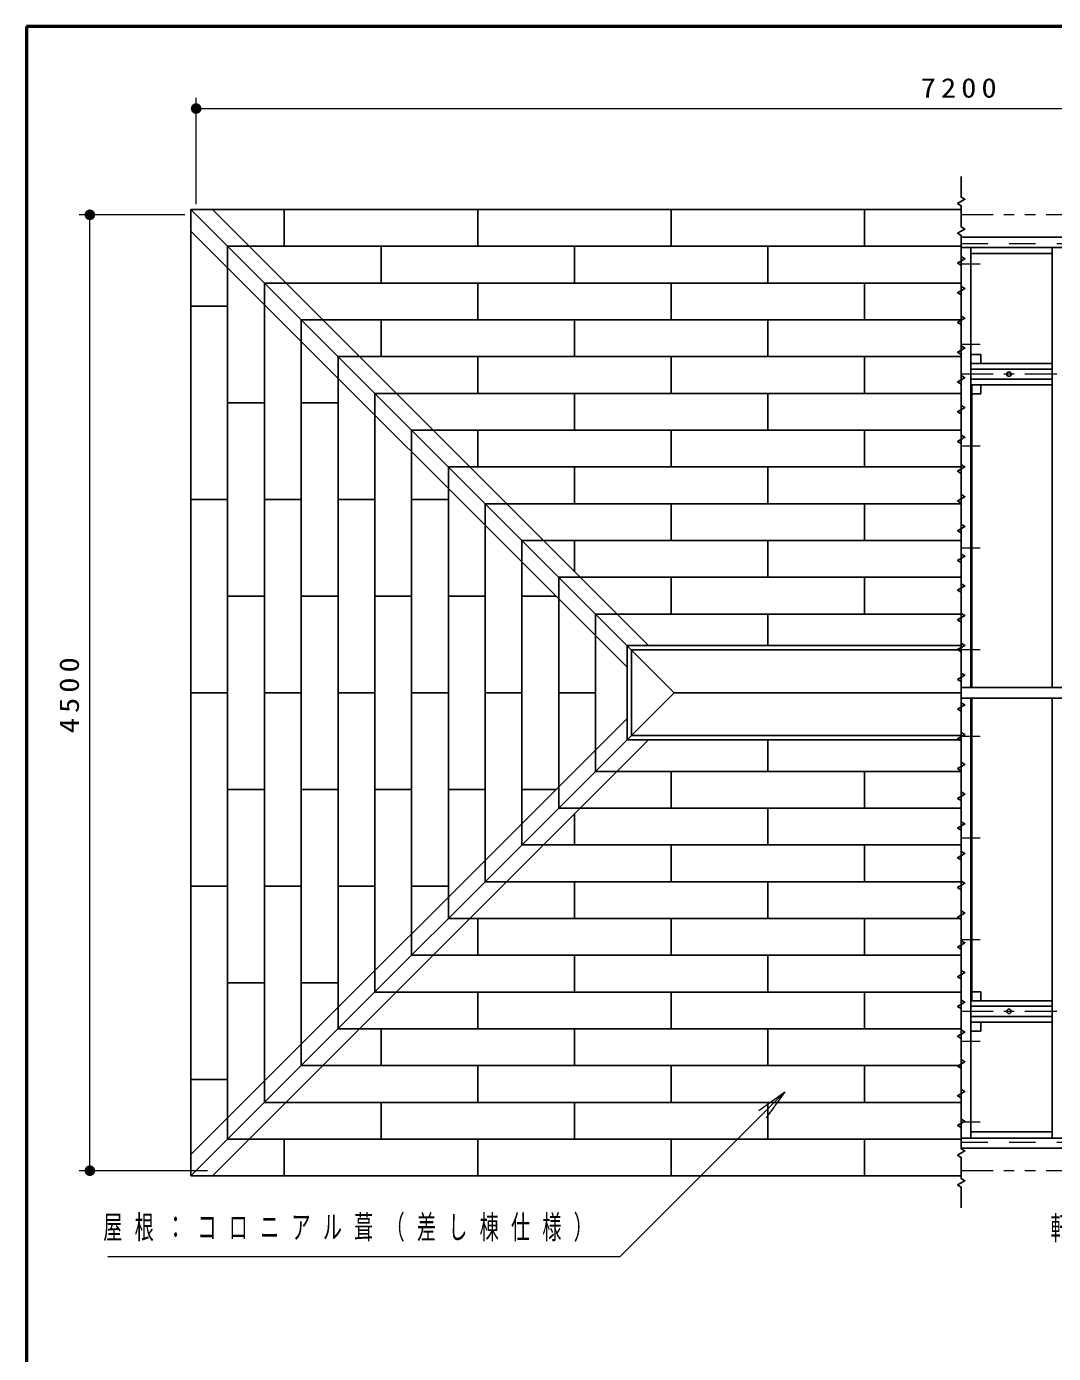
# Model space of a CAD drawing. Units: millimetres on the paper, with parts at other scales. Extents: x -385 to 5, y 0 to 267.
# Drawn here: x -385 to -288.4, y 142.1 to 267 of the extents above; entities that cross this region are included whole.
import ezdxf

# ---------------------------------------------------------------- set-up
doc = ezdxf.new("R2010")
doc.units = ezdxf.units.MM
for name, pattern in [('USER1', [4.5, 2.5, -2]), ('USER2', [6, 3, -1, 1, -1]), ('USER3', [8, 3, -1, 1, -1, 1, -1])]:
    doc.linetypes.add(name, pattern=pattern)
doc.layers.add('LY_1', color=7, linetype='Continuous', lineweight=25)
doc.styles.add('ＭＳ ゴシック', font='')
doc.styles.get('ＭＳ ゴシック').set_extended_font_data('MS Gothic')

# ---------------------------------------------------------------- blocks, each defined once
blk = doc.blocks.new('filled_dot')
at = {"color": 0, "linetype": 'Continuous', "lineweight": -2, "const_width": 1.25}
blk.add_lwpolyline([(-0.625, 0, 1), (0.625, 0, 1)], format="xyb", close=True, dxfattribs=at)

msp = doc.modelspace()

# ---------------------------------------------------------------- linework, layer by layer
at = {"layer": 'LY_1', "lineweight": 50}
for p, q in [((-385, 267), (-385, 0)), ((0, 267), (-385, 267))]:
    msp.add_line(p, q, dxfattribs=at)
at = {"layer": 'LY_1', "lineweight": 13}
for p, q in [((-369.042, 250.277), (-369.042, 260.277)), ((-369.042, 259.277), (-225.042, 259.277)), ((-370.089, 249.277), (-380.042, 249.277)), ((-379.042, 159.277), (-379.042, 249.277)), ((-316.1, 164.946), (-313.626, 166.714)), ((-313.626, 166.714), (-315.747, 164.592)), ((-313.626, 166.714), (-315.393, 164.239)), ((-367.956, 159.277), (-380.042, 159.277))]:
    msp.add_line(p, q, dxfattribs=at)
at = {"layer": 'LY_1', "color": 40}
for p, q in [((-324.042, 204.277), (-369.538, 249.772)), ((-369.538, 249.772), (-297.042, 249.772)), ((-369.538, 204.277), (-369.538, 249.772)), ((-326.465, 208.724), (-367.513, 249.772)), ((-360.742, 246.311), (-360.742, 249.772)), ((-342.542, 246.311), (-342.542, 249.772)), ((-324.342, 246.311), (-324.342, 249.772)), ((-306.142, 246.311), (-306.142, 249.772)), ((-328.49, 206.7), (-369.538, 247.748)), ((-366.076, 246.311), (-297.042, 246.311)), ((-366.076, 246.311), (-366.076, 204.277)), ((-351.642, 246.311), (-351.642, 242.849)), ((-333.442, 246.311), (-333.442, 242.849)), ((-315.242, 246.311), (-315.242, 242.849)), ((-297.042, 246.311), (-297.042, 242.849)), ((-362.614, 242.849), (-297.042, 242.849)), ((-362.614, 242.849), (-362.614, 204.277)), ((-342.542, 239.387), (-342.542, 242.849)), ((-324.342, 239.387), (-324.342, 242.849)), ((-306.142, 239.387), (-306.142, 242.849)), ((-369.538, 240.677), (-366.076, 240.677)), ((-359.151, 239.386), (-297.042, 239.386)), ((-359.151, 239.386), (-359.151, 204.277)), ((-351.642, 239.387), (-351.642, 235.925)), ((-333.442, 239.387), (-333.442, 235.925)), ((-315.242, 239.387), (-315.242, 235.925)), ((-297.042, 239.387), (-297.042, 235.925)), ((-355.689, 235.923), (-297.042, 235.923)), ((-355.689, 235.923), (-355.689, 204.277)), ((-342.542, 232.461), (-342.542, 235.925)), ((-324.342, 232.463), (-324.342, 235.925)), ((-306.142, 232.463), (-306.142, 235.925)), ((-352.226, 232.461), (-297.042, 232.461)), ((-352.226, 232.461), (-352.226, 204.277)), ((-333.442, 232.463), (-333.442, 229.002)), ((-315.242, 232.463), (-315.242, 229.002)), ((-297.042, 232.463), (-297.042, 229.002)), ((-366.076, 231.577), (-362.614, 231.577)), ((-359.152, 231.577), (-355.691, 231.577)), ((-348.764, 228.999), (-297.042, 228.999)), ((-348.764, 228.999), (-348.764, 204.277)), ((-342.542, 225.54), (-342.542, 229.002)), ((-324.342, 225.54), (-324.342, 229.002)), ((-306.142, 225.54), (-306.142, 229.002)), ((-345.302, 225.536), (-297.042, 225.536)), ((-345.302, 225.536), (-345.302, 204.277)), ((-333.442, 225.54), (-333.442, 222.074)), ((-315.242, 225.54), (-315.242, 222.078)), ((-297.042, 225.54), (-297.042, 222.078)), ((-369.538, 222.477), (-366.076, 222.477)), ((-362.614, 222.477), (-359.152, 222.477)), ((-355.691, 222.477), (-352.229, 222.477)), ((-348.767, 222.477), (-345.305, 222.477)), ((-341.839, 222.074), (-297.042, 222.074)), ((-341.839, 222.074), (-341.839, 204.277)), ((-324.342, 218.616), (-324.342, 222.078)), ((-306.142, 218.616), (-306.142, 222.078)), ((-338.377, 218.611), (-297.042, 218.611)), ((-338.377, 218.611), (-338.377, 204.277)), ((-333.442, 218.616), (-333.442, 215.701)), ((-315.242, 218.616), (-315.242, 215.149)), ((-297.042, 218.616), (-297.042, 215.149)), ((-334.915, 215.149), (-297.042, 215.149)), ((-334.915, 215.149), (-334.915, 204.277)), ((-324.342, 211.692), (-324.342, 215.154)), ((-306.142, 211.692), (-306.142, 215.154)), ((-366.076, 213.377), (-362.614, 213.377)), ((-359.152, 213.377), (-355.691, 213.377)), ((-352.229, 213.377), (-348.767, 213.377)), ((-345.305, 213.377), (-341.843, 213.377)), ((-338.381, 213.377), (-335.167, 213.377)), ((-331.452, 211.687), (-297.042, 211.687)), ((-331.452, 211.687), (-331.452, 204.277)), ((-315.242, 211.687), (-315.242, 208.724)), ((-297.042, 211.687), (-297.042, 208.724)), ((-328.49, 208.724), (-328.49, 204.277)), ((-328.49, 208.724), (-297.042, 208.724)), ((-328.076, 208.311), (-328.076, 204.277)), ((-328.076, 208.311), (-297.042, 208.311)), ((-366.076, 204.277), (-369.538, 204.277)), ((-324.042, 204.277), (-369.538, 158.781)), ((-369.538, 204.277), (-369.538, 158.781)), ((-366.076, 204.277), (-369.538, 204.277)), ((-366.076, 162.243), (-366.076, 204.277)), ((-359.152, 204.277), (-362.614, 204.277)), ((-362.614, 165.705), (-362.614, 204.277)), ((-359.152, 204.277), (-362.614, 204.277)), ((-359.151, 169.168), (-359.151, 204.277)), ((-352.229, 204.277), (-355.691, 204.277)), ((-352.229, 204.277), (-355.691, 204.277)), ((-355.689, 172.63), (-355.689, 204.277)), ((-352.226, 176.092), (-352.226, 204.277)), ((-345.305, 204.277), (-348.767, 204.277)), ((-345.305, 204.277), (-348.767, 204.277)), ((-348.764, 179.555), (-348.764, 204.277)), ((-345.302, 183.017), (-345.302, 204.277)), ((-338.381, 204.277), (-341.843, 204.277)), ((-338.381, 204.277), (-341.843, 204.277)), ((-341.839, 186.479), (-341.839, 204.277)), ((-338.377, 189.942), (-338.377, 204.277)), ((-331.458, 204.277), (-334.92, 204.277)), ((-331.458, 204.277), (-334.92, 204.277)), ((-334.915, 193.404), (-334.915, 204.277)), ((-331.452, 196.867), (-331.452, 204.277)), ((-328.49, 199.829), (-328.49, 204.277)), ((-328.076, 200.243), (-328.076, 204.277)), ((-324.042, 204.277), (-297.042, 204.277)), ((-324.042, 204.277), (-297.042, 204.277)), ((-328.49, 201.853), (-369.538, 160.805)), ((-328.076, 200.243), (-297.042, 200.243)), ((-326.465, 199.829), (-367.513, 158.781)), ((-328.49, 199.829), (-297.042, 199.829)), ((-315.242, 196.867), (-315.242, 199.829)), ((-297.042, 196.867), (-297.042, 199.829)), ((-331.452, 196.867), (-297.042, 196.867)), ((-324.342, 196.861), (-324.342, 193.399)), ((-306.142, 196.861), (-306.142, 193.399)), ((-366.076, 195.177), (-362.614, 195.177)), ((-359.152, 195.177), (-355.691, 195.177)), ((-352.229, 195.177), (-348.767, 195.177)), ((-345.305, 195.177), (-341.843, 195.177)), ((-338.381, 195.177), (-335.167, 195.177)), ((-334.915, 193.404), (-297.042, 193.404)), ((-333.442, 189.937), (-333.442, 192.852)), ((-315.242, 189.937), (-315.242, 193.404)), ((-297.042, 189.937), (-297.042, 193.404)), ((-338.377, 189.942), (-297.042, 189.942)), ((-324.342, 189.937), (-324.342, 186.475)), ((-306.142, 189.937), (-306.142, 186.475)), ((-341.839, 186.479), (-297.042, 186.479)), ((-333.442, 183.014), (-333.442, 186.479)), ((-315.242, 183.014), (-315.242, 186.475)), ((-297.042, 183.014), (-297.042, 186.475)), ((-369.538, 186.077), (-366.076, 186.077)), ((-362.614, 186.077), (-359.152, 186.077)), ((-355.691, 186.077), (-352.229, 186.077)), ((-348.767, 186.077), (-345.305, 186.077)), ((-345.302, 183.017), (-297.042, 183.017)), ((-342.542, 183.014), (-342.542, 179.552)), ((-324.342, 183.014), (-324.342, 179.552)), ((-306.142, 183.014), (-306.142, 179.552)), ((-348.764, 179.555), (-297.042, 179.555)), ((-333.442, 176.09), (-333.442, 179.552)), ((-315.242, 176.09), (-315.242, 179.552)), ((-297.042, 176.09), (-297.042, 179.552)), ((-366.076, 176.977), (-362.614, 176.977)), ((-359.152, 176.977), (-355.691, 176.977)), ((-352.226, 176.092), (-297.042, 176.092)), ((-342.542, 176.092), (-342.542, 172.628)), ((-324.342, 176.09), (-324.342, 172.628)), ((-306.142, 176.09), (-306.142, 172.628)), ((-355.689, 172.63), (-297.042, 172.63)), ((-351.642, 169.166), (-351.642, 172.628)), ((-333.442, 169.166), (-333.442, 172.628)), ((-315.242, 169.166), (-315.242, 172.628)), ((-297.042, 169.166), (-297.042, 172.628)), ((-359.151, 169.168), (-297.042, 169.168)), ((-342.542, 169.166), (-342.542, 165.705)), ((-324.342, 169.166), (-324.342, 165.705)), ((-306.142, 169.166), (-306.142, 165.705)), ((-369.538, 167.877), (-366.076, 167.877)), ((-362.614, 165.705), (-297.042, 165.705)), ((-351.642, 162.243), (-351.642, 165.705)), ((-333.442, 162.243), (-333.442, 165.705)), ((-315.242, 162.243), (-315.242, 165.705)), ((-297.042, 162.243), (-297.042, 165.705)), ((-366.076, 162.243), (-297.042, 162.243)), ((-360.742, 162.243), (-360.742, 158.781)), ((-342.542, 162.243), (-342.542, 158.781)), ((-324.342, 162.243), (-324.342, 158.781)), ((-306.142, 162.243), (-306.142, 158.781)), ((-369.538, 158.781), (-297.042, 158.781))]:
    msp.add_line(p, q, dxfattribs=at)
at = {"layer": 'LY_1', "linetype": 'USER3', "lineweight": 13}
for p, q in [((-270.042, 249.277), (-297.042, 249.277)), ((-270.042, 159.277), (-297.042, 159.277))]:
    msp.add_line(p, q, dxfattribs=at)
at = {"layer": 'LY_1'}
for p, q in [((-297.042, 204.277), (-297.042, 247.162)), ((-297.042, 247.162), (-270.042, 247.162)), ((-297.042, 246.204), (-270.042, 246.204)), ((-296.142, 204.777), (-296.142, 246.204)), ((-288.492, 246.204), (-288.492, 204.777)), ((-288.492, 245.629), (-296.142, 245.629)), ((-295.192, 236.127), (-296.142, 236.127)), ((-295.192, 235.277), (-295.192, 236.127)), ((-288.492, 234.756), (-296.142, 234.756)), ((-288.492, 233.798), (-296.142, 233.798)), ((-296.042, 232.427), (-295.192, 232.427)), ((-295.192, 232.427), (-295.192, 233.277)), ((-270.042, 204.777), (-297.042, 204.777)), ((-297.042, 204.277), (-297.042, 161.392)), ((-270.042, 203.777), (-297.042, 203.777)), ((-296.142, 203.777), (-296.142, 162.349)), ((-288.492, 162.349), (-288.492, 203.777)), ((-296.042, 176.127), (-295.192, 176.127)), ((-295.192, 176.127), (-295.192, 175.277)), ((-288.492, 174.756), (-296.142, 174.756)), ((-288.492, 173.798), (-296.142, 173.798)), ((-295.192, 172.427), (-296.142, 172.427)), ((-295.192, 173.277), (-295.192, 172.427)), ((-288.492, 162.924), (-296.142, 162.924)), ((-297.042, 162.349), (-270.042, 162.349)), ((-297.042, 161.392), (-270.042, 161.392))]:
    msp.add_line(p, q, dxfattribs=at)
at = {"layer": 'LY_1', "linetype": 'USER1', "lineweight": 13}
for p, q in [((-297.042, 246.587), (-270.042, 246.587)), ((-297.042, 161.966), (-270.042, 161.966))]:
    msp.add_line(p, q, dxfattribs=at)
at = {"layer": 'LY_1', "linetype": 'USER2', "lineweight": 13}
for p, q in [((-297.042, 244.665), (-295.246, 244.665)), ((-297.042, 237.086), (-295.246, 237.086)), ((-270.042, 234.277), (-297.042, 234.277)), ((-297.042, 227.508), (-295.246, 227.508)), ((-297.042, 217.93), (-295.246, 217.93)), ((-297.042, 208.352), (-295.246, 208.352)), ((-297.042, 200.202), (-295.246, 200.202)), ((-297.042, 190.624), (-295.246, 190.624)), ((-297.042, 181.045), (-295.246, 181.045)), ((-270.042, 174.277), (-297.042, 174.277)), ((-297.042, 171.467), (-295.246, 171.467)), ((-297.042, 163.889), (-295.246, 163.889))]:
    msp.add_line(p, q, dxfattribs=at)
at = {"layer": 'LY_1', "color": 131}
for p, q in [((-288.492, 235.277), (-296.142, 235.277)), ((-288.492, 233.277), (-296.142, 233.277)), ((-296.042, 204.777), (-296.042, 233.277)), ((-296.042, 203.777), (-296.042, 175.277)), ((-288.492, 175.277), (-296.142, 175.277)), ((-288.492, 173.277), (-296.142, 173.277))]:
    msp.add_line(p, q, dxfattribs=at)
at = {"layer": 'LY_1'}
msp.add_lwpolyline([(-297.042, 155.789), (-297.042, 157.734), (-297.389, 157.934), (-296.696, 158.334), (-297.042, 158.534), (-297.042, 160.534), (-297.389, 160.734), (-296.696, 161.134), (-297.042, 161.334), (-297.042, 163.334), (-297.389, 163.534), (-296.696, 163.934), (-297.042, 164.134), (-297.042, 166.134), (-297.389, 166.334), (-296.696, 166.734), (-297.042, 166.934), (-297.042, 168.934), (-297.389, 169.134), (-296.696, 169.534), (-297.042, 169.734), (-297.042, 171.734), (-297.389, 171.934), (-296.696, 172.334), (-297.042, 172.534), (-297.042, 174.534), (-297.389, 174.734), (-296.696, 175.134), (-297.042, 175.334), (-297.042, 177.334), (-297.389, 177.534), (-296.696, 177.934), (-297.042, 178.134), (-297.042, 180.134), (-297.389, 180.334), (-296.696, 180.734), (-297.042, 180.934), (-297.042, 182.934), (-297.389, 183.134), (-296.696, 183.534), (-297.042, 183.734), (-297.042, 185.734), (-297.389, 185.934), (-296.696, 186.334), (-297.042, 186.534), (-297.042, 188.534), (-297.389, 188.734), (-296.696, 189.134), (-297.042, 189.334), (-297.042, 191.334), (-297.389, 191.534), (-296.696, 191.934), (-297.042, 192.134), (-297.042, 194.134), (-297.389, 194.334), (-296.696, 194.734), (-297.042, 194.934), (-297.042, 196.934), (-297.389, 197.134), (-296.696, 197.534), (-297.042, 197.734), (-297.042, 199.734), (-297.389, 199.934), (-296.696, 200.334), (-297.042, 200.534), (-297.042, 202.534), (-297.389, 202.734), (-296.696, 203.134), (-297.042, 203.334), (-297.042, 205.334), (-297.389, 205.534), (-296.696, 205.934), (-297.042, 206.134), (-297.042, 208.134), (-297.389, 208.334), (-296.696, 208.734), (-297.042, 208.934), (-297.042, 210.934), (-297.389, 211.134), (-296.696, 211.534), (-297.042, 211.734), (-297.042, 213.734), (-297.389, 213.934), (-296.696, 214.334), (-297.042, 214.534), (-297.042, 216.534), (-297.389, 216.734), (-296.696, 217.134), (-297.042, 217.334), (-297.042, 219.334), (-297.389, 219.534), (-296.696, 219.934), (-297.042, 220.134), (-297.042, 222.134), (-297.389, 222.334), (-296.696, 222.734), (-297.042, 222.934), (-297.042, 224.934), (-297.389, 225.134), (-296.696, 225.534), (-297.042, 225.734), (-297.042, 227.734), (-297.389, 227.934), (-296.696, 228.334), (-297.042, 228.534), (-297.042, 230.534), (-297.389, 230.734), (-296.696, 231.134), (-297.042, 231.334), (-297.042, 233.334), (-297.389, 233.534), (-296.696, 233.934), (-297.042, 234.134), (-297.042, 236.134), (-297.389, 236.334), (-296.696, 236.734), (-297.042, 236.934), (-297.042, 238.934), (-297.389, 239.134), (-296.696, 239.534), (-297.042, 239.734), (-297.042, 241.734), (-297.389, 241.934), (-296.696, 242.334), (-297.042, 242.534), (-297.042, 244.534), (-297.389, 244.734), (-296.696, 245.134), (-297.042, 245.334), (-297.042, 247.334), (-297.389, 247.534), (-296.696, 247.934), (-297.042, 248.134), (-297.042, 250.134), (-297.389, 250.334), (-296.696, 250.734), (-297.042, 250.934), (-297.042, 252.879)], dxfattribs=at)
at = {"layer": 'LY_1', "lineweight": 13}
msp.add_lwpolyline([(-313.626, 166.714), (-329.158, 151.181), (-377.363, 151.181)], dxfattribs=at)
at = {"layer": 'LY_1'}
for centre in [(-292.542, 234.277), (-292.542, 174.277)]:
    msp.add_circle(centre, 0.21, dxfattribs=at)

# ---------------------------------------------------------------- block references
at = {"layer": 'LY_1', "lineweight": 13, "xscale": 0.4, "yscale": 0.4}
msp.add_blockref('filled_dot', (-369.042, 259.277), dxfattribs=at)
for p, rotation in [((-379.042, 249.277), 270), ((-379.042, 159.277), 90)]:
    msp.add_blockref('filled_dot', p, dxfattribs=dict(at, rotation=rotation))

# ---------------------------------------------------------------- texts
at = {"layer": 'LY_1', "style": 'ＭＳ ゴシック'}
for s, insert, char_height, attachment_point in [('\\T1.33;\\W1.15;7200', (-297.042, 260.277), 1.833, 8), ('\\T1.64;\\W0.6;屋根：コロニアル葺（差し棟仕様）', (-377.78, 153.831), 2.199, 4), ('\\T1.64;\\W0.6;軒先外形を示す', (-288.644, 153.752), 2.199, 4)]:
    msp.add_mtext(s, dxfattribs=dict(at, insert=insert, char_height=char_height, attachment_point=attachment_point))
at = {"layer": 'LY_1', "insert": (-380.042, 204.277), "char_height": 1.833, "attachment_point": 8, "rotation": 90, "style": 'ＭＳ ゴシック'}
msp.add_mtext('\\T1.33;\\W1.15;4500', dxfattribs=at)

doc.saveas('drawing.dxf')
